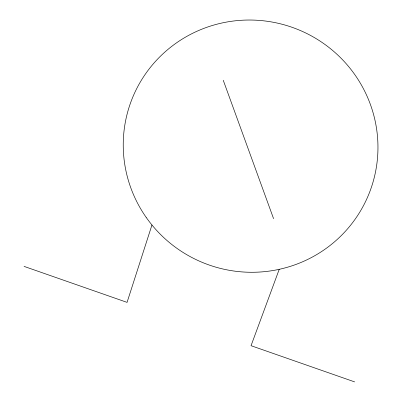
<?xml version="1.0" encoding="UTF-8"?>
<svg xmlns="http://www.w3.org/2000/svg" width="402" height="402" viewBox="0 0 402 402"><rect width="100%" height="100%" fill="white"/><g stroke="black" fill="none" stroke-linecap="round" stroke-linejoin="round"><path stroke-width="0.6" d="M151.951 224.989L127.062 302.374L24.04 266.38M279.229 269.32L251.044 345.695L354.659 381.9M223.246 80.254L273.591 218.703M146.147 217.326A127.61 125.876 22.3 0 0 365.936 200.749A127.61 125.876 22.3 0 0 239.718 20.391A127.61 125.876 22.3 0 0 146.147 217.326"/></g></svg>
